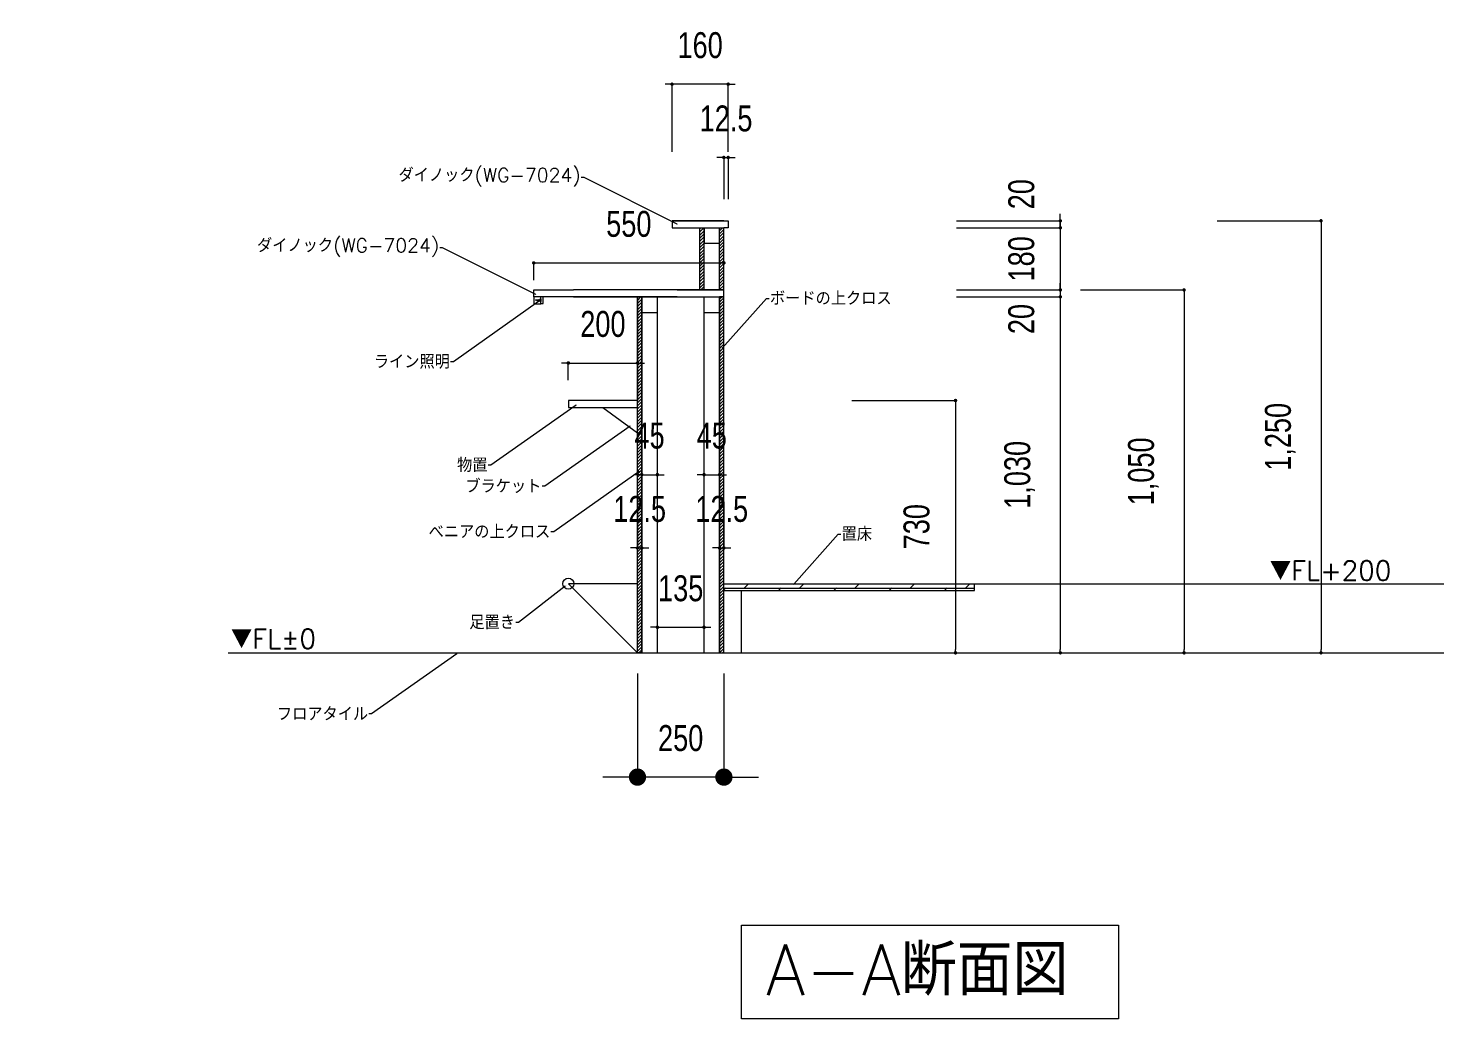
# Model space of a CAD drawing. Header units: millimetres. Extents: x -472210 to 610932, y -1721835 to -571782.
# Drawn here: x 564815 to 568909, y -1721835 to -1718969 of the extents above; entities that cross this region are included whole.
import ezdxf
from ezdxf import colors
from ezdxf.entities.mleader import LeaderData, LeaderLine
from ezdxf.math import Vec2, Vec3

# ---------------------------------------------------------------- set-up
doc = ezdxf.new("R2010")
doc.units = ezdxf.units.MM
doc.header["$LTSCALE"] = 400
doc.layers.get('0').update_dxf_attribs({"lineweight": 5})
doc.layers.add('_0-0_0', color=7, linetype='Continuous', lineweight=5)
doc.layers.add('文字', color=7, linetype='Continuous', lineweight=5)
doc.styles.add('AIDRAW_TXT_STYLE', font='simplex.shx', dxfattribs={"height": 200, "bigfont": 'extfont2.shx'})
doc.styles.add('gothic', font='MS PGothic.ttf', dxfattribs={"width": 0.8})
doc.styles.get("Standard").update_dxf_attribs({"font": 'simplex.shx', "bigfont": 'extfont2.shx'})
doc.dimstyles.new('外構300', dxfattribs={"dimtxt": 150, "dimasz": 50, "dimexe": 0, "dimexo": 200, "dimgap": 75, "dimtad": 1, "dimdec": 0, "dimzin": 12, "dimdsep": 46, "dimlunit": 6, "dimtxsty": 'gothic', "dimblk": 'DOT', "dimcen": 0, "dimclrd": 256, "dimclre": 256, "dimclrt": 256, "dimadec": 0, "dimazin": 0, "dimtfac": 1, "dimtdec": 0, "dimtix": 1, "dimtmove": 2, "dimatfit": 3, "dimldrblk": 'DOT', "dimfxl": 300, "dimfxlon": 1, "dimtolj": 1, "dimtzin": 12, "dimlwd": -1, "dimlwe": -1, "dimarcsym": 0})
pattern_1 = [(45, (-25333.327, -38871.962), (-4.49012806, 4.49012806), [])]

# ---------------------------------------------------------------- blocks, each defined once
blk = doc.blocks.new('_Dot')
at = {"color": 0, "linetype": 'ByBlock', "lineweight": -2}
blk.add_line((-0.5, 0), (-1, 0), dxfattribs=at)
at = {"color": 0, "linetype": 'ByBlock', "const_width": 0.5}
blk.add_lwpolyline([(-0.25, 0, 1), (0.25, 0, 1)], format="xyb", close=True, dxfattribs=at)
blk = doc.blocks.new('*D417')
at = {"layer": '_0-0_0', "transparency": 16777216}
for p, q in [((568254.5, -1719526.3), (568554.5, -1719526.3)), ((568554.5, -1719536.3), (568554.5, -1720766.3)), ((568254.5, -1720776.3), (568554.5, -1720776.3))]:
    blk.add_line(p, q, dxfattribs=at)
at = {"layer": 'Defpoints', "color": 0, "transparency": 16777216}
for p in [(567224.3, -1719526.3), (567224.3, -1720776.3), (568554.5, -1720776.3)]:
    blk.add_point(p, dxfattribs=at)
at = {"layer": '_0-0_0', "transparency": 16777216, "xscale": 10, "yscale": 10, "zscale": 10}
for p, rotation in [((568554.5, -1719526.3), 90), ((568554.5, -1720776.3), 270)]:
    blk.add_blockref('_Dot', p, dxfattribs=dict(at, rotation=rotation))
at = {"layer": '_0-0_0', "transparency": 16777216, "insert": (568436.8, -1720151.3), "char_height": 75, "attachment_point": 5, "rotation": 90, "style": 'gothic'}
blk.add_mtext('\\A1;1,250', dxfattribs=at)
blk = doc.blocks.new('*D418')
at = {"layer": '_0-0_0', "transparency": 16777216}
for p, q in [((567858.4, -1719726.3), (568158.4, -1719726.3)), ((568158.4, -1719736.3), (568158.4, -1720766.3)), ((567858.4, -1720776.3), (568158.4, -1720776.3))]:
    blk.add_line(p, q, dxfattribs=at)
at = {"layer": 'Defpoints', "color": 0, "transparency": 16777216}
for p in [(567271.6, -1719726.3), (567259.1, -1720776.3), (568158.4, -1720776.3)]:
    blk.add_point(p, dxfattribs=at)
at = {"layer": '_0-0_0', "transparency": 16777216, "xscale": 10, "yscale": 10, "zscale": 10}
for p, rotation in [((568158.4, -1719726.3), 90), ((568158.4, -1720776.3), 270)]:
    blk.add_blockref('_Dot', p, dxfattribs=dict(at, rotation=rotation))
at = {"layer": '_0-0_0', "transparency": 16777216, "insert": (568040.8, -1720251.3), "char_height": 75, "attachment_point": 5, "rotation": 90, "style": 'gothic'}
blk.add_mtext('\\A1;1,050', dxfattribs=at)
blk = doc.blocks.new('*D419')
at = {"layer": '_0-0_0', "transparency": 16777216}
for p, q in [((566577.2, -1720835.9), (566577.2, -1721135.9)), ((566827.2, -1720835.9), (566827.2, -1721135.9)), ((566527.2, -1721135.9), (566477.2, -1721135.9)), ((566827.2, -1721135.9), (566577.2, -1721135.9)), ((566877.2, -1721135.9), (566927.2, -1721135.9))]:
    blk.add_line(p, q, dxfattribs=at)
at = {"layer": 'Defpoints', "color": 0, "transparency": 16777216}
for p in [(566577.2, -1720622.8), (566827.2, -1720622.8), (566577.2, -1721135.9)]:
    blk.add_point(p, dxfattribs=at)
at = {"layer": '_0-0_0', "transparency": 16777216, "xscale": 50, "yscale": 50, "zscale": 50}
blk.add_blockref('_Dot', (566577.2, -1721135.9), dxfattribs=at)
at = {"layer": '_0-0_0', "transparency": 16777216, "xscale": 50, "yscale": 50, "zscale": 50, "rotation": 180}
blk.add_blockref('_Dot', (566827.2, -1721135.9), dxfattribs=at)
at = {"layer": '_0-0_0', "transparency": 16777216, "insert": (566702.2, -1721023.4), "char_height": 75, "attachment_point": 5, "style": 'gothic'}
blk.add_mtext('\\A1;250', dxfattribs=at)
blk = doc.blocks.new('*D420')
at = {"layer": '_0-0_0', "transparency": 16777216}
for p, q in [((566577.2, -1720339.4), (566577.2, -1720472.9)), ((566589.7, -1720339.4), (566589.7, -1720472.9)), ((566567.2, -1720472.9), (566557.2, -1720472.9)), ((566577.2, -1720472.9), (566589.7, -1720472.9)), ((566599.7, -1720472.9), (566609.7, -1720472.9))]:
    blk.add_line(p, q, dxfattribs=at)
at = {"layer": 'Defpoints', "color": 0, "transparency": 16777216}
for p in [(566577.2, -1720139.4), (566589.7, -1720139.4), (566589.7, -1720472.9)]:
    blk.add_point(p, dxfattribs=at)
at = {"layer": '_0-0_0', "transparency": 16777216, "xscale": 10, "yscale": 10, "zscale": 10}
blk.add_blockref('_Dot', (566577.2, -1720472.9), dxfattribs=at)
at = {"layer": '_0-0_0', "transparency": 16777216, "xscale": 10, "yscale": 10, "zscale": 10, "rotation": 180}
blk.add_blockref('_Dot', (566589.7, -1720472.9), dxfattribs=at)
at = {"layer": '_0-0_0', "transparency": 16777216, "insert": (566583.5, -1720360.4), "char_height": 75, "attachment_point": 5, "style": 'gothic'}
blk.add_mtext('\\A1;12.5', dxfattribs=at)
blk = doc.blocks.new('*D421')
at = {"layer": '_0-0_0', "transparency": 16777216}
for p, q in [((566814.7, -1720339.4), (566814.7, -1720472.9)), ((566827.2, -1720339.4), (566827.2, -1720472.9)), ((566804.7, -1720472.9), (566794.7, -1720472.9)), ((566814.7, -1720472.9), (566827.2, -1720472.9)), ((566837.2, -1720472.9), (566847.2, -1720472.9))]:
    blk.add_line(p, q, dxfattribs=at)
at = {"layer": 'Defpoints', "color": 0, "transparency": 16777216}
for p in [(566814.7, -1720139.4), (566827.2, -1720139.4), (566827.2, -1720472.9)]:
    blk.add_point(p, dxfattribs=at)
at = {"layer": '_0-0_0', "transparency": 16777216, "xscale": 10, "yscale": 10, "zscale": 10}
blk.add_blockref('_Dot', (566814.7, -1720472.9), dxfattribs=at)
at = {"layer": '_0-0_0', "transparency": 16777216, "xscale": 10, "yscale": 10, "zscale": 10, "rotation": 180}
blk.add_blockref('_Dot', (566827.2, -1720472.9), dxfattribs=at)
at = {"layer": '_0-0_0', "transparency": 16777216, "insert": (566821, -1720360.4), "char_height": 75, "attachment_point": 5, "style": 'gothic'}
blk.add_mtext('\\A1;12.5', dxfattribs=at)
blk = doc.blocks.new('*D422')
at = {"layer": '_0-0_0', "transparency": 16777216}
for p, q in [((566579.7, -1720260.8), (566569.7, -1720260.8)), ((566589.7, -1720258.6), (566589.7, -1720260.8)), ((566589.7, -1720260.8), (566634.7, -1720260.8)), ((566634.7, -1720258.6), (566634.7, -1720260.8)), ((566644.7, -1720260.8), (566654.7, -1720260.8))]:
    blk.add_line(p, q, dxfattribs=at)
at = {"layer": 'Defpoints', "color": 0, "transparency": 16777216}
for p in [(566589.7, -1720058.6), (566634.7, -1720058.6), (566634.7, -1720260.8)]:
    blk.add_point(p, dxfattribs=at)
at = {"layer": '_0-0_0', "transparency": 16777216, "xscale": 10, "yscale": 10, "zscale": 10}
blk.add_blockref('_Dot', (566589.7, -1720260.8), dxfattribs=at)
at = {"layer": '_0-0_0', "transparency": 16777216, "xscale": 10, "yscale": 10, "zscale": 10, "rotation": 180}
blk.add_blockref('_Dot', (566634.7, -1720260.8), dxfattribs=at)
at = {"layer": '_0-0_0', "transparency": 16777216, "insert": (566612.2, -1720148.3), "char_height": 75, "attachment_point": 5, "style": 'gothic'}
blk.add_mtext('\\A1;45', dxfattribs=at)
blk = doc.blocks.new('*D423')
at = {"layer": '_0-0_0', "transparency": 16777216}
for p, q in [((566759.7, -1720260.8), (566749.7, -1720260.8)), ((566769.7, -1720258.6), (566769.7, -1720260.8)), ((566769.7, -1720260.8), (566814.7, -1720260.8)), ((566814.7, -1720258.6), (566814.7, -1720260.8)), ((566824.7, -1720260.8), (566834.7, -1720260.8))]:
    blk.add_line(p, q, dxfattribs=at)
at = {"layer": 'Defpoints', "color": 0, "transparency": 16777216}
for p in [(566769.7, -1720058.6), (566814.7, -1720058.6), (566814.7, -1720260.8)]:
    blk.add_point(p, dxfattribs=at)
at = {"layer": '_0-0_0', "transparency": 16777216, "xscale": 10, "yscale": 10, "zscale": 10}
blk.add_blockref('_Dot', (566769.7, -1720260.8), dxfattribs=at)
at = {"layer": '_0-0_0', "transparency": 16777216, "xscale": 10, "yscale": 10, "zscale": 10, "rotation": 180}
blk.add_blockref('_Dot', (566814.7, -1720260.8), dxfattribs=at)
at = {"layer": '_0-0_0', "transparency": 16777216, "insert": (566792.2, -1720148.3), "char_height": 75, "attachment_point": 5, "style": 'gothic'}
blk.add_mtext('\\A1;45', dxfattribs=at)
blk = doc.blocks.new('*D424')
at = {"layer": '_0-0_0', "transparency": 16777216}
for p, q in [((566624.7, -1720702.5), (566614.7, -1720702.5)), ((566634.7, -1720702.5), (566769.7, -1720702.5)), ((566779.7, -1720702.5), (566789.7, -1720702.5))]:
    blk.add_line(p, q, dxfattribs=at)
at = {"layer": 'Defpoints', "color": 0, "transparency": 16777216}
for p in [(566769.7, -1720702.5), (566634.7, -1720776.3), (566769.7, -1720776.3)]:
    blk.add_point(p, dxfattribs=at)
at = {"layer": '_0-0_0', "transparency": 16777216, "xscale": 10, "yscale": 10, "zscale": 10}
blk.add_blockref('_Dot', (566634.7, -1720702.5), dxfattribs=at)
at = {"layer": '_0-0_0', "transparency": 16777216, "xscale": 10, "yscale": 10, "zscale": 10, "rotation": 180}
blk.add_blockref('_Dot', (566769.7, -1720702.5), dxfattribs=at)
at = {"layer": '_0-0_0', "transparency": 16777216, "insert": (566702.2, -1720590), "char_height": 75, "attachment_point": 5, "style": 'gothic'}
blk.add_mtext('\\A1;135', dxfattribs=at)
blk = doc.blocks.new('*D425')
at = {"layer": '_0-0_0', "transparency": 16777216}
for p, q in [((566817.2, -1719343.1), (566807.2, -1719343.1)), ((566827.2, -1719343.1), (566839.7, -1719343.1)), ((566849.7, -1719343.1), (566859.7, -1719343.1))]:
    blk.add_line(p, q, dxfattribs=at)
at = {"layer": 'Defpoints', "color": 0, "transparency": 16777216}
for p in [(566839.7, -1719343.1), (566827.2, -1719491.7), (566839.7, -1719491.7)]:
    blk.add_point(p, dxfattribs=at)
at = {"layer": '_0-0_0', "transparency": 16777216, "xscale": 10, "yscale": 10, "zscale": 10}
blk.add_blockref('_Dot', (566827.2, -1719343.1), dxfattribs=at)
at = {"layer": '_0-0_0', "transparency": 16777216, "xscale": 10, "yscale": 10, "zscale": 10, "rotation": 180}
blk.add_blockref('_Dot', (566839.7, -1719343.1), dxfattribs=at)
at = {"layer": '_0-0_0', "transparency": 16777216, "insert": (566833.5, -1719230.6), "char_height": 75, "attachment_point": 5, "style": 'gothic'}
blk.add_mtext('\\A1;12.5', dxfattribs=at)
blk = doc.blocks.new('*D426')
at = {"layer": '_0-0_0', "transparency": 16777216}
for p, q in [((567800.4, -1719516.3), (567800.4, -1719506.3)), ((567500.4, -1719526.3), (567800.4, -1719526.3)), ((567500.4, -1719546.3), (567800.4, -1719546.3)), ((567800.4, -1719526.3), (567800.4, -1719546.3)), ((567800.4, -1719556.3), (567800.4, -1719566.3))]:
    blk.add_line(p, q, dxfattribs=at)
at = {"layer": 'Defpoints', "color": 0, "transparency": 16777216}
for p in [(566770.5, -1719526.3), (566770.5, -1719546.3), (567800.4, -1719546.3)]:
    blk.add_point(p, dxfattribs=at)
at = {"layer": '_0-0_0', "transparency": 16777216, "xscale": 10, "yscale": 10, "zscale": 10}
for p, rotation in [((567800.4, -1719526.3), 270), ((567800.4, -1719546.3), 90)]:
    blk.add_blockref('_Dot', p, dxfattribs=dict(at, rotation=rotation))
at = {"layer": '_0-0_0', "transparency": 16777216, "insert": (567687.9, -1719449.3), "char_height": 75, "attachment_point": 5, "rotation": 90, "style": 'gothic'}
blk.add_mtext('\\A1;20', dxfattribs=at)
blk = doc.blocks.new('*D427')
at = {"layer": '_0-0_0', "transparency": 16777216}
for p, q in [((567500.4, -1719546.3), (567800.4, -1719546.3)), ((567800.4, -1719536.3), (567800.4, -1719526.3)), ((567800.4, -1719546.3), (567800.4, -1719726.3)), ((567500.4, -1719726.3), (567800.4, -1719726.3)), ((567800.4, -1719736.3), (567800.4, -1719746.3))]:
    blk.add_line(p, q, dxfattribs=at)
at = {"layer": 'Defpoints', "color": 0, "transparency": 16777216}
for p in [(566770.5, -1719546.3), (566745.5, -1719726.3), (567800.4, -1719726.3)]:
    blk.add_point(p, dxfattribs=at)
at = {"layer": '_0-0_0', "transparency": 16777216, "xscale": 10, "yscale": 10, "zscale": 10}
for p, rotation in [((567800.4, -1719546.3), 270), ((567800.4, -1719726.3), 90)]:
    blk.add_blockref('_Dot', p, dxfattribs=dict(at, rotation=rotation))
at = {"layer": '_0-0_0', "transparency": 16777216, "insert": (567687.9, -1719636.3), "char_height": 75, "attachment_point": 5, "rotation": 90, "style": 'gothic'}
blk.add_mtext('\\A1;180', dxfattribs=at)
blk = doc.blocks.new('*D428')
at = {"layer": '_0-0_0', "transparency": 16777216}
for p, q in [((567800.4, -1719716.3), (567800.4, -1719706.3)), ((567500.4, -1719726.3), (567800.4, -1719726.3)), ((567500.4, -1719746.3), (567800.4, -1719746.3)), ((567800.4, -1719726.3), (567800.4, -1719746.3)), ((567800.4, -1719756.3), (567800.4, -1719766.3))]:
    blk.add_line(p, q, dxfattribs=at)
at = {"layer": 'Defpoints', "color": 0, "transparency": 16777216}
for p in [(566745.5, -1719726.3), (566751.7, -1719746.3), (567800.4, -1719746.3)]:
    blk.add_point(p, dxfattribs=at)
at = {"layer": '_0-0_0', "transparency": 16777216, "xscale": 10, "yscale": 10, "zscale": 10}
for p, rotation in [((567800.4, -1719726.3), 270), ((567800.4, -1719746.3), 90)]:
    blk.add_blockref('_Dot', p, dxfattribs=dict(at, rotation=rotation))
at = {"layer": '_0-0_0', "transparency": 16777216, "insert": (567687.9, -1719810.5), "char_height": 75, "attachment_point": 5, "rotation": 90, "style": 'gothic'}
blk.add_mtext('\\A1;20', dxfattribs=at)
blk = doc.blocks.new('*D429')
at = {"layer": '_0-0_0', "transparency": 16777216}
for p, q in [((567500.4, -1719746.3), (567800.4, -1719746.3)), ((567800.4, -1719756.3), (567800.4, -1720766.3)), ((567500.4, -1720776.3), (567800.4, -1720776.3))]:
    blk.add_line(p, q, dxfattribs=at)
at = {"layer": 'Defpoints', "color": 0, "transparency": 16777216}
for p in [(566751.7, -1719746.3), (566758, -1720776.3), (567800.4, -1720776.3)]:
    blk.add_point(p, dxfattribs=at)
at = {"layer": '_0-0_0', "transparency": 16777216, "xscale": 10, "yscale": 10, "zscale": 10}
for p, rotation in [((567800.4, -1719746.3), 90), ((567800.4, -1720776.3), 270)]:
    blk.add_blockref('_Dot', p, dxfattribs=dict(at, rotation=rotation))
at = {"layer": '_0-0_0', "transparency": 16777216, "insert": (567682.8, -1720261.3), "char_height": 75, "attachment_point": 5, "rotation": 90, "style": 'gothic'}
blk.add_mtext('\\A1;1,030', dxfattribs=at)
blk = doc.blocks.new('*D413')
at = {"layer": '_0-0_0', "transparency": 16777216}
for p, q in [((566667.2, -1719131), (566657.2, -1719131)), ((566677.2, -1719326.3), (566677.2, -1719131)), ((566839.7, -1719131), (566677.2, -1719131)), ((566839.7, -1719326.3), (566839.7, -1719131)), ((566849.7, -1719131), (566859.7, -1719131))]:
    blk.add_line(p, q, dxfattribs=at)
at = {"layer": 'Defpoints', "color": 0, "transparency": 16777216}
for p in [(566677.2, -1719131), (566677.2, -1719526.3), (566839.7, -1719526.3)]:
    blk.add_point(p, dxfattribs=at)
at = {"layer": '_0-0_0', "transparency": 16777216, "xscale": 10, "yscale": 10, "zscale": 10}
blk.add_blockref('_Dot', (566677.2, -1719131), dxfattribs=at)
at = {"layer": '_0-0_0', "transparency": 16777216, "xscale": 10, "yscale": 10, "zscale": 10, "rotation": 180}
blk.add_blockref('_Dot', (566839.7, -1719131), dxfattribs=at)
at = {"layer": '_0-0_0', "transparency": 16777216, "insert": (566758.5, -1719018.5), "char_height": 75, "attachment_point": 5, "style": 'gothic'}
blk.add_mtext('\\A1;160', dxfattribs=at)
blk = doc.blocks.new('*D414')
at = {"layer": '_0-0_0', "transparency": 16777216}
for p, q in [((567197.3, -1720046.3), (567497.3, -1720046.3)), ((567497.3, -1720056.3), (567497.3, -1720766.3)), ((567197.3, -1720776.3), (567497.3, -1720776.3))]:
    blk.add_line(p, q, dxfattribs=at)
at = {"layer": 'Defpoints', "color": 0, "transparency": 16777216}
for p in [(566577.2, -1720046.3), (566577.2, -1720776.3), (567497.3, -1720776.3)]:
    blk.add_point(p, dxfattribs=at)
at = {"layer": '_0-0_0', "transparency": 16777216, "xscale": 10, "yscale": 10, "zscale": 10}
for p, rotation in [((567497.3, -1720046.3), 90), ((567497.3, -1720776.3), 270)]:
    blk.add_blockref('_Dot', p, dxfattribs=dict(at, rotation=rotation))
at = {"layer": '_0-0_0', "transparency": 16777216, "insert": (567384.8, -1720411.3), "char_height": 75, "attachment_point": 5, "rotation": 90, "style": 'gothic'}
blk.add_mtext('\\A1;730', dxfattribs=at)
blk = doc.blocks.new('*D415')
at = {"layer": '_0-0_0', "transparency": 16777216}
for p, q in [((566277.2, -1719698.1), (566277.2, -1719648.1)), ((566287.2, -1719648.1), (566817.2, -1719648.1)), ((566827.2, -1719698.1), (566827.2, -1719648.1))]:
    blk.add_line(p, q, dxfattribs=at)
at = {"layer": 'Defpoints', "color": 0, "transparency": 16777216}
for p in [(566827.2, -1719648.1), (566277.2, -1720572), (566827.2, -1720572)]:
    blk.add_point(p, dxfattribs=at)
at = {"layer": '_0-0_0', "transparency": 16777216, "xscale": 10, "yscale": 10, "zscale": 10, "rotation": 180}
blk.add_blockref('_Dot', (566277.2, -1719648.1), dxfattribs=at)
at = {"layer": '_0-0_0', "transparency": 16777216, "xscale": 10, "yscale": 10, "zscale": 10}
blk.add_blockref('_Dot', (566827.2, -1719648.1), dxfattribs=at)
at = {"layer": '_0-0_0', "transparency": 16777216, "insert": (566552.2, -1719535.6), "char_height": 75, "attachment_point": 5, "style": 'gothic'}
blk.add_mtext('\\A1;550', dxfattribs=at)
blk = doc.blocks.new('*D416')
at = {"layer": '_0-0_0', "transparency": 16777216}
for p, q in [((566367.2, -1719937.7), (566357.2, -1719937.7)), ((566377.2, -1719987.7), (566377.2, -1719937.7)), ((566377.2, -1719937.7), (566577.2, -1719937.7)), ((566577.2, -1719987.7), (566577.2, -1719937.7)), ((566587.2, -1719937.7), (566597.2, -1719937.7))]:
    blk.add_line(p, q, dxfattribs=at)
at = {"layer": 'Defpoints', "color": 0, "transparency": 16777216}
for p in [(566577.2, -1719937.7), (566377.2, -1720448.4), (566577.2, -1720448.4)]:
    blk.add_point(p, dxfattribs=at)
at = {"layer": '_0-0_0', "transparency": 16777216, "xscale": 10, "yscale": 10, "zscale": 10}
blk.add_blockref('_Dot', (566377.2, -1719937.7), dxfattribs=at)
at = {"layer": '_0-0_0', "transparency": 16777216, "xscale": 10, "yscale": 10, "zscale": 10, "rotation": 180}
blk.add_blockref('_Dot', (566577.2, -1719937.7), dxfattribs=at)
at = {"layer": '_0-0_0', "transparency": 16777216, "insert": (566477.2, -1719825.2), "char_height": 75, "attachment_point": 5, "style": 'gothic'}
blk.add_mtext('\\A1;200', dxfattribs=at)

msp = doc.modelspace()

# ---------------------------------------------------------------- hatches: boundary and pattern name
at = {"layer": '_0-0_0'}
h = msp.add_hatch(dxfattribs=at)
h.set_pattern_fill('ANSI31', color=256, scale=2)
h.set_pattern_definition(pattern_1)
h.paths.add_polyline_path([(566769.74, -1719546.34), (566757.24, -1719546.34), (566757.24, -1719726.34), (566769.74, -1719726.34)])
h.paths.add_polyline_path([(566827.24, -1719546.34), (566814.74, -1719546.34), (566814.74, -1719726.34), (566827.24, -1719726.34)])
h = msp.add_hatch(dxfattribs=at)
h.set_pattern_fill('ANSI31', color=256, scale=2)
h.set_pattern_definition(pattern_1)
h.paths.add_polyline_path([(566589.74, -1719746.34), (566577.24, -1719746.34), (566577.24, -1720776.34), (566589.74, -1720776.34)])
h.paths.add_polyline_path([(566827.24, -1719746.34), (566814.74, -1719746.34), (566814.74, -1720776.34), (566827.24, -1720776.34)])
h = msp.add_hatch(dxfattribs=at)
h.set_pattern_fill('DOLMIT', color=256, scale=2.1)
h.set_pattern_definition([(0, (-25333.327, -38871.962), (0, 13.335), []), (45, (-25333.327, -38871.962), (-26.6699818, 26.6699818), [18.8585379, -37.7170757])])
h.paths.add_polyline_path([(567552.6, -1720576.34), (566827.24, -1720576.34), (566827.24, -1720596.34), (566877.24, -1720596.34), (567552.6, -1720596.34)])

# ---------------------------------------------------------------- linework, layer by layer
for p, q in [((566577.24, -1719746.34), (566577.24, -1720046.34)), ((566577.24, -1720046.34), (566377.24, -1720046.34)), ((566377.24, -1720046.34), (566377.24, -1720066.34)), ((566377.24, -1720066.34), (566577.24, -1720066.34)), ((566477.24, -1720066.34), (566577.24, -1720139.44)), ((566577.24, -1720576.34), (566377.24, -1720576.34)), ((566377.24, -1720576.34), (566577.24, -1720776.34)), ((566577.24, -1720776.34), (566577.24, -1720576.34))]:
    msp.add_line(p, q)
msp.add_circle((566377.24, -1720576.34), 16)
for p, q in [((566827.24, -1719343.09), (566827.24, -1719463.3)), ((566839.74, -1719343.09), (566839.74, -1719463.3)), ((566692.24, -1719526.34), (566677.24, -1719526.34)), ((566677.24, -1719526.34), (566827.24, -1719526.34)), ((566827.24, -1719526.34), (566677.24, -1719526.34)), ((566677.24, -1719526.34), (566677.24, -1719546.34)), ((566677.24, -1719546.34), (566827.24, -1719546.34)), ((566757.24, -1719726.34), (566757.24, -1719546.34)), ((566769.74, -1719726.34), (566769.74, -1719546.34)), ((566769.74, -1719546.34), (566769.74, -1719591.34)), ((566814.74, -1719726.34), (566814.74, -1719546.34)), ((566827.24, -1719526.34), (566839.74, -1719526.34)), ((566827.24, -1719726.34), (566827.24, -1719546.34)), ((566839.74, -1719546.34), (566827.24, -1719546.34)), ((566839.74, -1719526.34), (566839.74, -1719546.34)), ((566769.74, -1719591.34), (566814.74, -1719591.34)), ((566277.24, -1719746.34), (566277.24, -1719726.34)), ((566277.24, -1719726.34), (566392.24, -1719726.34)), ((566277.24, -1719746.34), (566277.24, -1719766.34)), ((566577.24, -1719746.34), (566277.24, -1719746.34)), ((566282.6, -1719756.28), (566284.7, -1719754.77)), ((566297.6, -1719756.28), (566282.6, -1719756.28)), ((566284.7, -1719754.77), (566287.02, -1719758.08)), ((566287.02, -1719758.08), (566288.66, -1719754.77)), ((566288.66, -1719754.77), (566290.41, -1719758.55)), ((566290.41, -1719758.55), (566292.19, -1719753.41)), ((566292.19, -1719753.41), (566293.47, -1719759.4)), ((566293.47, -1719759.4), (566296, -1719752.13)), ((566296, -1719752.13), (566297.6, -1719756.28)), ((566297.24, -1719766.34), (566297.24, -1719746.34)), ((566297.24, -1719765.09), (566303.99, -1719765.09)), ((566297.6, -1719752.48), (566297.6, -1719760.07)), ((566303.99, -1719765.09), (566303.99, -1719746.34)), ((566827.24, -1719726.34), (566392.24, -1719726.34)), ((566827.24, -1719726.34), (566392.24, -1719726.34)), ((566392.24, -1719746.34), (566827.24, -1719746.34)), ((566692.24, -1719746.34), (566392.24, -1719746.34)), ((566692.24, -1719746.34), (566442.24, -1719746.34)), ((566692.24, -1719746.34), (566542.24, -1719746.34)), ((566577.24, -1720776.34), (566577.24, -1719746.34)), ((566589.74, -1720776.34), (566589.74, -1719746.34)), ((566634.74, -1720776.34), (566634.74, -1719746.34)), ((566692.24, -1719726.34), (566827.24, -1719726.34)), ((566769.74, -1720776.34), (566769.74, -1719746.34)), ((566814.74, -1720776.34), (566814.74, -1719746.34)), ((566827.24, -1720776.34), (566827.24, -1719726.34)), ((566277.24, -1719766.34), (566297.24, -1719766.34)), ((566589.74, -1719791.34), (566634.74, -1719791.34)), ((566769.74, -1719791.34), (566814.74, -1719791.34)), ((566827.24, -1720776.34), (566827.24, -1720576.34)), ((566827.24, -1720576.34), (567552.6, -1720576.34)), ((567552.6, -1720576.34), (568909.42, -1720576.34)), ((567552.6, -1720596.34), (567552.6, -1720576.34)), ((566827.24, -1720596.34), (567552.6, -1720596.34)), ((566827.24, -1720596.34), (566877.24, -1720596.34)), ((566877.24, -1720596.34), (566877.24, -1720776.34)), ((565392.84, -1720776.34), (568909.42, -1720776.34))]:
    msp.add_line(p, q, dxfattribs=at)
for points in [[(566577.24, -1719746.34), (566589.74, -1719746.34), (566589.74, -1720776.34), (566577.24, -1720776.34)], [(566814.74, -1720776.34), (566827.24, -1720776.34), (566827.24, -1719746.34), (566814.74, -1719746.34)], [(566877.74, -1721564.56), (567969.14, -1721564.56), (567969.14, -1721834.9), (566877.74, -1721834.9)]]:
    msp.add_lwpolyline(points, close=True, dxfattribs=at)

# ---------------------------------------------------------------- texts
at = {"layer": '_0-0_0', "style": 'AIDRAW_TXT_STYLE'}
for s, height, p in [('▼FL+200', 55.931, (568406.53, -1720566.44)), ('▼FL±0', 55.931, (565401.17, -1720763.72)), ('A-A断面図', 146.796, (566949.27, -1721767.15))]:
    msp.add_text(s, height=height, dxfattribs=at).set_placement(p)

# ---------------------------------------------------------------- dimensions: what is measured, and where the dimension line sits
at = {"layer": '_0-0_0'}
dim = msp.add_linear_dim(base=(566677.24, -1719131), p1=(566839.74, -1719526.34), p2=(566677.24, -1719526.34), text='160', dimstyle='外構300', override={"dimtxt": 75, "dimasz": 10, "dimdec": 1}, dxfattribs=at)
dim.commit()
dim.dimension.update_dxf_attribs({"geometry": '*D413', "text_midpoint": (566758.49, -1719018.5)})
for base, p1, p2, override, picture, middle in [((566839.74, -1719343.09), (566827.24, -1719491.73), (566839.74, -1719491.73), {"dimtxt": 75, "dimasz": 10, "dimdec": 1}, '*D425', (566833.49, -1719230.59)), ((566827.24, -1719648.07), (566277.24, -1720571.95), (566827.24, -1720571.95), {"dimtxt": 75, "dimasz": 10, "dimdec": 1, "dimfxl": 50}, '*D415', (566552.24, -1719535.57)), ((566577.24, -1719937.66), (566377.24, -1720448.44), (566577.24, -1720448.44), {"dimtxt": 75, "dimasz": 10, "dimdec": 1, "dimfxl": 50}, '*D416', (566477.24, -1719825.16)), ((566634.74, -1720260.79), (566589.74, -1720058.63), (566634.74, -1720058.63), {"dimtxt": 75, "dimasz": 10, "dimdec": 1}, '*D422', (566612.24, -1720148.29)), ((566814.74, -1720260.79), (566769.74, -1720058.63), (566814.74, -1720058.63), {"dimtxt": 75, "dimasz": 10, "dimdec": 1}, '*D423', (566792.24, -1720148.29)), ((566589.74, -1720472.85), (566577.24, -1720139.44), (566589.74, -1720139.44), {"dimtxt": 75, "dimasz": 10, "dimdec": 1}, '*D420', (566583.49, -1720360.35)), ((566827.24, -1720472.85), (566814.74, -1720139.44), (566827.24, -1720139.44), {"dimtxt": 75, "dimasz": 10, "dimdec": 1, "dimrnd": 0, "dimzin": 12}, '*D421', (566820.99, -1720360.35)), ((566769.74, -1720702.53), (566634.74, -1720776.34), (566769.74, -1720776.34), {"dimtxt": 75, "dimasz": 10, "dimdec": 1}, '*D424', (566702.24, -1720590.03)), ((566577.24, -1721135.92), (566827.24, -1720622.79), (566577.24, -1720622.79), {"dimtxt": 75}, '*D419', (566702.24, -1721023.42))]:
    dim = msp.add_linear_dim(base=base, p1=p1, p2=p2, dimstyle='外構300', override=override, dxfattribs=at)
    dim.commit()
    dim.dimension.update_dxf_attribs({"geometry": picture, "text_midpoint": middle})
for base, p1, p2, picture, middle in [((567800.44, -1719546.34), (566770.49, -1719526.34), (566770.49, -1719546.34), '*D426', (567687.94, -1719449.3)), ((567800.44, -1719746.34), (566745.49, -1719726.34), (566751.74, -1719746.34), '*D428', (567687.94, -1719810.46))]:
    dim = msp.add_linear_dim(base=base, p1=p1, p2=p2, angle=90, dimstyle='外構300', override={"dimtxt": 75, "dimasz": 10, "dimdec": 1}, dxfattribs=at)
    dim.commit()
    dim.dimension.update_dxf_attribs({"geometry": picture, "text_midpoint": middle, "dimtype": 160})
for base, p1, p2, picture, middle in [((567800.44, -1719726.34), (566770.49, -1719546.34), (566745.49, -1719726.34), '*D427', (567687.94, -1719636.34)), ((568554.46, -1720776.34), (567224.34, -1719526.34), (567224.34, -1720776.34), '*D417', (568436.85, -1720151.34)), ((568158.42, -1720776.34), (567271.56, -1719726.34), (567259.06, -1720776.34), '*D418', (568040.8, -1720251.34)), ((567800.44, -1720776.34), (566751.74, -1719746.34), (566757.99, -1720776.34), '*D429', (567682.82, -1720261.34)), ((567497.27, -1720776.34), (566577.24, -1720046.34), (566577.24, -1720776.34), '*D414', (567384.77, -1720411.34))]:
    dim = msp.add_linear_dim(base=base, p1=p1, p2=p2, angle=90, dimstyle='外構300', override={"dimtxt": 75, "dimasz": 10, "dimdec": 1}, dxfattribs=at)
    dim.commit()
    dim.dimension.update_dxf_attribs({"geometry": picture, "text_midpoint": middle})

# ---------------------------------------------------------------- leaders
at = {"layer": '文字', "ltscale": 10}
ml = msp.add_multileader_mtext('Standard', dxfattribs=at)
ml.set_content('ダイノック(WG-7024)', color=256)
ml.set_leader_properties(lineweight=0)
ml.build(insert=Vec2(0, 0))
ctx = ml.context
ctx.base_point, ctx.char_height, ctx.plane_origin = Vec3(565843.1, -1719400.64), 40, Vec3(566098.82, -1720077.51)
ctx.text_align_type = 2
notes = []
notes.append((ctx, [(0, (1, 1, 0), (566422.72, -1719400.64), (-1, 0), 8, [(0, [(566695.67, -1719537.65)], 0, [])])]))
ctx.mtext.insert, ctx.mtext.width, ctx.mtext.alignment, ctx.mtext.flow_direction = Vec3(566412.72, -1719373.97), 983.151, 3, 5
ml = msp.add_multileader_mtext('Standard', dxfattribs=at)
ml.set_content('ダイノック(WG-7024)', color=256)
ml.set_leader_properties(lineweight=0)
ml.build(insert=Vec2(0, 0))
ctx = ml.context
ctx.base_point, ctx.char_height, ctx.plane_origin = Vec3(565433.81, -1719604.1), 40, Vec3(565689.53, -1720280.98)
ctx.text_align_type = 2
notes.append((ctx, [(0, (1, 1, 0), (566013.43, -1719604.1), (-1, 0), 8, [(0, [(566286.37, -1719741.12)], 0, [])])]))
ctx.mtext.insert, ctx.mtext.width, ctx.mtext.alignment, ctx.mtext.flow_direction = Vec3(566003.43, -1719577.44), 983.151, 3, 5
ml = msp.add_multileader_mtext('Standard', dxfattribs=at)
ml.set_content('ライン照明', color=256)
ml.set_leader_properties(lineweight=0)
ml.build(insert=Vec2(0, 0))
ctx = ml.context
ctx.base_point, ctx.char_height, ctx.plane_origin = Vec3(565805.98, -1719933.95), 40, Vec3(565720.75, -1720610.83)
ctx.text_align_type = 2
notes.append((ctx, [(0, (1, 1, 0), (566044.64, -1719933.95), (-1, 0), 8, [(0, [(566294.57, -1719757.77)], 0, [])])]))
ctx.mtext.insert, ctx.mtext.width, ctx.mtext.alignment, ctx.mtext.flow_direction = Vec3(566034.64, -1719913.95), 983.151, 3, 5
ml = msp.add_multileader_mtext('Standard', dxfattribs=at)
ml.set_content('ボードの上クロス', color=256)
ml.set_leader_properties(lineweight=0)
ml.build(insert=Vec2(0, 0))
ctx = ml.context
ctx.base_point, ctx.char_height, ctx.plane_origin = Vec3(566958.39, -1719750.7), 40, Vec3(566873.16, -1720427.57)
notes.append((ctx, [(1, (1, 1, 0), (566950.39, -1719750.7), (1, 0), 8, [(0, [(566819.42, -1719898.09)], 0, [])])]))
ctx.mtext.insert, ctx.mtext.width, ctx.mtext.flow_direction = Vec3(566960.39, -1719730.7), 983.151, 5
ml = msp.add_multileader_mtext('Standard', dxfattribs=at)
ml.set_content('物置', color=256)
ml.set_leader_properties(lineweight=0)
ml.build(insert=Vec2(0, 0))
ctx = ml.context
ctx.base_point, ctx.char_height, ctx.plane_origin = Vec3(566056.01, -1720233.29), 40, Vec3(565829.44, -1720910.17)
ctx.text_align_type = 2
notes.append((ctx, [(0, (1, 1, 0), (566153.34, -1720233.29), (-1, 0), 8, [(0, [(566403.26, -1720057.11)], 0, [])])]))
ctx.mtext.insert, ctx.mtext.width, ctx.mtext.alignment, ctx.mtext.flow_direction = Vec3(566143.34, -1720213.29), 983.151, 3, 5
ml = msp.add_multileader_mtext('Standard', dxfattribs=at)
ml.set_content('ブラケット', color=256)
ml.set_leader_properties(lineweight=0)
ml.build(insert=Vec2(0, 0))
ctx = ml.context
ctx.base_point, ctx.char_height, ctx.plane_origin = Vec3(566067.88, -1720294.23), 40, Vec3(565985.31, -1720971.1)
ctx.text_align_type = 2
notes.append((ctx, [(0, (1, 1, 0), (566309.21, -1720294.23), (-1, 0), 8, [(0, [(566559.13, -1720118.05)], 0, [])])]))
ctx.mtext.insert, ctx.mtext.width, ctx.mtext.alignment, ctx.mtext.flow_direction = Vec3(566299.21, -1720274.23), 983.151, 3, 5
ml = msp.add_multileader_mtext('Standard', dxfattribs=at)
ml.set_content('べニアの上クロス', color=256)
ml.set_leader_properties(lineweight=0)
ml.build(insert=Vec2(0, 0))
ctx = ml.context
ctx.base_point, ctx.char_height, ctx.plane_origin = Vec3(565949.64, -1720425.91), 40, Vec3(566011.08, -1721102.79)
ctx.text_align_type = 2
notes.append((ctx, [(0, (1, 1, 0), (566334.98, -1720425.91), (-1, 0), 8, [(0, [(566584.9, -1720249.74)], 0, [])])]))
ctx.mtext.insert, ctx.mtext.width, ctx.mtext.alignment, ctx.mtext.flow_direction = Vec3(566324.98, -1720405.91), 983.151, 3, 5
ml = msp.add_multileader_mtext('Standard', dxfattribs=at)
ml.set_content('置床', color=256)
ml.set_leader_properties(lineweight=0)
ml.build(insert=Vec2(0, 0))
ctx = ml.context
ctx.base_point, ctx.char_height, ctx.plane_origin = Vec3(567165.77, -1720432.89), 40, Vec3(567080.54, -1721109.77)
notes.append((ctx, [(1, (1, 1, 0), (567157.77, -1720432.89), (1, 0), 8, [(0, [(567026.81, -1720580.28)], 0, [])])]))
ctx.mtext.insert, ctx.mtext.width, ctx.mtext.flow_direction = Vec3(567167.77, -1720412.89), 983.151, 5
ml = msp.add_multileader_mtext('Standard', dxfattribs=at)
ml.set_content('足置き', color=256)
ml.set_leader_properties(lineweight=0)
ml.build(insert=Vec2(0, 0))
ctx = ml.context
ctx.base_point, ctx.char_height, ctx.plane_origin = Vec3(566087.57, -1720688.1), 40, Vec3(565909.01, -1721364.97)
ctx.text_align_type = 2
notes.append((ctx, [(0, (1, 1, 0), (566232.91, -1720688.1), (-1, 0), 8, [(0, [(566371.45, -1720581.2)], 0, [])])]))
ctx.mtext.insert, ctx.mtext.width, ctx.mtext.alignment, ctx.mtext.flow_direction = Vec3(566222.91, -1720668.1), 983.151, 3, 5
ml = msp.add_multileader_mtext('Standard', dxfattribs=at)
ml.set_content('フロアタイル', color=256)
ml.set_leader_properties(lineweight=0)
ml.build(insert=Vec2(0, 0))
ctx = ml.context
ctx.base_point, ctx.char_height, ctx.plane_origin = Vec3(565518.85, -1720953.23), 40, Vec3(565484.29, -1721630.11)
ctx.text_align_type = 2
notes.append((ctx, [(0, (1, 1, 0), (565808.18, -1720953.23), (-1, 0), 8, [(0, [(566058.11, -1720777.05)], 0, [])])]))
ctx.mtext.insert, ctx.mtext.width, ctx.mtext.alignment, ctx.mtext.flow_direction = Vec3(565798.18, -1720933.23), 983.151, 3, 5
for ctx, leaders in notes:
    for number, flags, end, landing, length, lines in leaders:
        leader = LeaderData()
        leader.index, (leader.has_last_leader_line, leader.has_dogleg_vector, leader.attachment_direction) = number, flags
        leader.last_leader_point, leader.dogleg_vector, leader.dogleg_length = Vec3(end), Vec3(landing), length
        for number, points, colour, breaks in lines:
            line = LeaderLine()
            line.index, line.vertices, line.color, line.breaks = number, Vec3.list(points), colors.encode_raw_color(colour), breaks
            leader.lines.append(line)
        ctx.leaders.append(leader)

doc.saveas('drawing.dxf')
